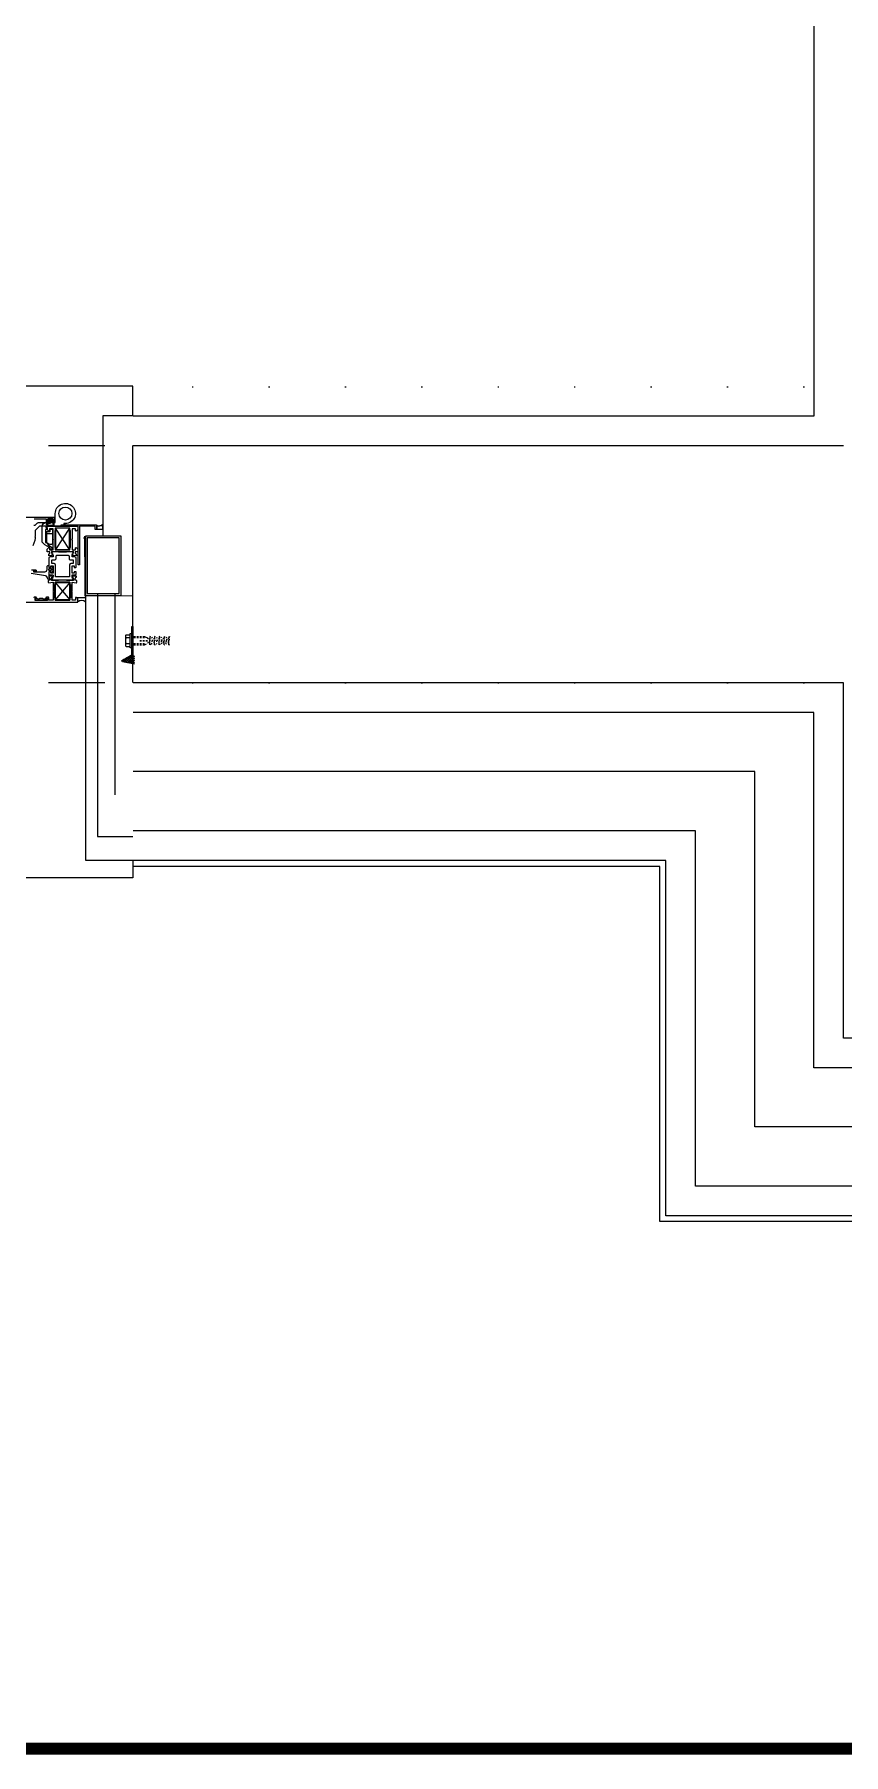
# Model space of a CAD drawing. Header units: inches. Extents: x 21 to 32698, y 13 to 3712.
# Drawn here: x 17273.4 to 17341.7, y 921.6 to 1066.8 of the extents above; entities that cross this region are included whole.
import ezdxf

# ---------------------------------------------------------------- set-up
doc = ezdxf.new("R2010")
doc.units = ezdxf.units.IN
doc.header["$MEASUREMENT"] = 0
doc.set_wipeout_variables(frame=1)
for name, pattern in [('ACAD_ISO03W100', [30, 12, -18]), ('DOT', [6.35, 0, -6.35]), ('HIDDEN', [9.525, 6.35, -3.175]), ('IMPORT-HIDDEN2', [47.625, 31.75, -15.875])]:
    doc.linetypes.add(name, pattern=pattern)
for name, color, linetype, lineweight in [('Z_MİM_-KM-BEAM-RAY', 8, 'DOT', 25), ('Z_MİM_-KM-GLAZ', 8, 'Continuous', 25), ('Z_MİM_-KM-GLAZ-CURT', 8, 'Continuous', 25), ('Z_MİM_-KM-IZO-THERMAL', 8, 'Continuous', 25), ('Z_MİM_-KM-IZO-THERMAL-ROCKWOOL', 8, 'BATTING', 25), ('Z_MİM_-KM-PAINT', 8, 'Continuous', 25), ('Z_MİM_-KM-RAY-1', 8, 'IMPORT-HIDDEN2', 25), ('Z_MİM_-KM-ROOF-RAY', 8, 'DOT', 25), ('Z_MİM_-KM-WALL', 8, 'Continuous', 25), ('Z_MİM_-KM-WALL-IZO-TERMAL', 8, 'Continuous', 25), ('Z_MİM_-KM-WALL-PLASTER', 8, 'Continuous', 25), ('Z_MİM_1', 8, 'Continuous', 25), ('Z_MİM_Aksesuar', 8, 'Continuous', 25), ('Z_MİM_aksesuar_k', 8, 'Continuous', 25), ('Z_MİM_AUDIT_D_040619093244-1', 8, 'Continuous', 25), ('Z_MİM_CELIK', 8, 'Continuous', 25), ('Z_MİM_fitiller_k', 8, 'Continuous', 25), ('Z_MİM_hatch_k', 8, 'Continuous', 25), ('Z_MİM_mennteşe_k', 8, 'Continuous', 25), ('Z_MİM_MYM_MEMBRAN_', 8, 'HIDDEN', 25), ('Z_MİM_PROFIL', 8, 'Continuous', 25), ('Z_MİM_yazı_numara_k', 8, 'Continuous', 25)]:
    doc.layers.add(name, color=color, linetype=linetype, lineweight=lineweight)
doc.layers.add('Z_MİM_-KM-WALL-TERMAL-PATTERN', color=8, linetype='BATTING', lineweight=25, plot=False)
doc.linetypes.add('BATTING', pattern='A,0.00254,-2.54,[134,ltypeshp.shx,S=2.54,R=0,X=-2.54,Y=0],-5.08,[134,ltypeshp.shx,S=2.54,R=180,X=2.54,Y=0],-2.54', length=10.16254)

# ---------------------------------------------------------------- blocks, each defined once
blk = doc.blocks.new('-KM_Kiriş İzi-2K')
at = {"layer": 'Z_MİM_-KM-BEAM-RAY'}
for p, q in [((1310, 55), (2010, 55)), ((1310, 30), (2010, 30))]:
    blk.add_line(p, q, dxfattribs=at)
blk = doc.blocks.new('*U276')
at = {"layer": 'Z_MİM_AUDIT_D_040619093244-1'}
for points in [[(110.83, -16.12), (110.98, -16.12)], [(110.83, -16.22), (110.98, -16.22)], [(110.83, -16.45), (110.98, -16.45)], [(110.83, -16.5), (110.98, -16.5)], [(110.83, -16.72), (110.98, -16.72)], [(110.83, -16.82), (110.98, -16.82)], [(110.98, -16.12), (111.16, -16.2)], [(110.98, -16.82), (111.16, -16.75)], [(111.08, -16.45), (111.23, -16.45)], [(111.08, -16.5), (111.23, -16.5)], [(111.28, -16.35), (111.23, -16.22)], [(111.28, -16.6), (111.23, -16.72)], [(111.51, -16.15), (111.43, -16.12), (111.43, -16.34), (111.36, -16.35)], [(111.51, -16.8), (111.43, -16.82), (111.43, -16.61), (111.36, -16.6)], [(111.37, -16.51), (111.47, -16.51)], [(111.39, -16.44), (111.49, -16.44)], [(111.42, -16.51), (111.44, -16.44)], [(111.57, -16.51), (111.67, -16.52)], [(111.58, -16.17), (111.63, -16.26)], [(111.58, -16.77), (111.63, -16.69)], [(111.59, -16.44), (111.7, -16.43)], [(111.62, -16.52), (111.65, -16.43)], [(111.91, -16.15), (111.83, -16.12), (111.83, -16.33), (111.75, -16.33)], [(111.83, -16.62), (111.75, -16.62)], [(111.77, -16.52), (111.86, -16.52)], [(111.8, -16.43), (111.9, -16.42)], [(111.82, -16.52), (111.85, -16.43)], [(111.83, -16.82), (111.83, -16.62)], [(111.83, -16.82), (111.91, -16.8)], [(111.96, -16.53), (112.06, -16.53)], [(111.98, -16.17), (112.03, -16.26)], [(111.98, -16.77), (112.03, -16.69)], [(112, -16.42), (112.1, -16.42)], [(112.01, -16.53), (112.05, -16.42)], [(112.31, -16.15), (112.23, -16.12), (112.23, -16.31), (112.15, -16.31)], [(112.31, -16.8), (112.23, -16.82), (112.23, -16.64), (112.15, -16.64)], [(112.16, -16.54), (112.26, -16.54)], [(112.2, -16.41), (112.3, -16.41)], [(112.21, -16.54), (112.25, -16.41)], [(112.36, -16.54), (112.46, -16.55)], [(112.43, -16.26), (112.38, -16.17)], [(112.43, -16.69), (112.38, -16.77)], [(112.4, -16.41), (112.51, -16.4)], [(112.41, -16.54), (112.46, -16.4)], [(112.63, -16.29), (112.54, -16.3)], [(112.63, -16.66), (112.54, -16.65)], [(112.56, -16.55), (112.66, -16.55)], [(112.61, -16.4), (112.71, -16.39)], [(112.61, -16.55), (112.66, -16.4)], [(112.63, -16.12), (112.71, -16.15)], [(112.63, -16.12), (112.63, -16.29)], [(112.63, -16.82), (112.63, -16.66)], [(112.63, -16.82), (112.71, -16.8)], [(112.75, -16.56), (112.85, -16.56)], [(112.78, -16.17), (112.83, -16.26)], [(112.78, -16.77), (112.83, -16.69)], [(112.8, -16.56), (112.86, -16.39)], [(112.81, -16.39), (112.91, -16.39)], [(113.03, -16.28), (112.94, -16.28)], [(113.03, -16.67), (112.94, -16.67)], [(112.95, -16.56), (113.05, -16.57)], [(113, -16.57), (113.06, -16.38)], [(113.01, -16.38), (113.11, -16.38)], [(113.03, -16.12), (113.03, -16.28)], [(113.03, -16.12), (113.11, -16.15)], [(113.03, -16.82), (113.03, -16.67)], [(113.03, -16.82), (113.11, -16.8)]]:
    blk.add_lwpolyline(points, dxfattribs=at)
blk.add_wipeout([(10, -36.5), (110, -36.5), (110, 5), (10, 5)])
at = {"layer": 'Z_MİM_Aksesuar'}
h = blk.add_hatch(dxfattribs=at)
h.set_pattern_fill('ANSI37', color=256, angle=360, style=0)
h.set_pattern_definition([(315, (-226.59067, -29.11996), (-0.088388348, -0.088388348), []), (225, (-226.59067, -29.11996), (-0.088388348, 0.088388348), [])])
h.paths.add_polyline_path([(109.13, -18.23), (110, -17.73), (110.15, -17.73), (110.15, -18.42)])
at = {"layer": 'Z_MİM_PROFIL'}
h = blk.add_hatch(dxfattribs=at)
h.set_pattern_fill('ANSI37', color=256, scale=0.2, angle=180, style=0)
h.set_pattern_definition([(135, (-2576.23092, -9711.436882), (0.01767766953, 0.01767766953), []), (45, (-2576.23092, -9711.436882), (0.01767766953, -0.01767766953), [])])
h.paths.add_polyline_path([(110, -17.73), (109.13, -18.23), (109.08, -18.14), (109.9, -17.67), (109.9, -15.28), (110, -15.28)])
at = {"layer": 'Z_MİM_yazı_numara_k'}
h = blk.add_hatch(dxfattribs=at)
h.set_pattern_fill('LINE', color=256, scale=0.0375, angle=225, style=0)
h.set_pattern_definition([(225, (27.228905, -3.975557), (0.00331456304, -0.00331456304), [])])
edge = h.paths.add_edge_path()
edge.add_arc((102.68, -12.97), 0.0271, 0, 360)
blk.add_lwpolyline([(106.95, -7.07), (107.46, -7.07), (107.46, -6.67, -0.291534), (106.95, -6.76, -0.291534)], format="xyb")
for points in [[(106.95, -6.76), (106.95, -7.07)], [(106.95, -7.07), (107.46, -7.07)], [(105.16, -12.82), (106, -12.82)]]:
    blk.add_lwpolyline(points)
for points in [[(103.19, -8.97, 0.414214), (103.15, -9.01), (103.15, -9.03, 0.131652), (103.15, -9.05), (103.21, -9.15), (103.24, -9.21, -0.131652), (103.26, -9.27), (103.26, -9.39, -0.414214), (103.24, -9.41), (103.01, -9.41, 0.414214), (102.91, -9.51), (102.91, -10.25, 0.236068), (102.93, -10.29), (103.05, -10.29, 0.414214), (103.07, -10.27), (103.07, -10.17), (103.26, -10.17), (103.26, -10.47), (103.26, -10.77), (103.07, -10.77), (103.07, -10.67, 0.414214), (103.05, -10.65), (102.93, -10.65, 0.414214), (102.91, -10.67), (102.91, -10.83, 0.414214), (103.01, -10.93), (103.24, -10.93, -0.414214), (103.26, -10.95), (103.26, -11.07, -0.131652), (103.24, -11.13), (103.21, -11.19), (103.15, -11.28, 0.131652), (103.15, -11.3), (103.15, -11.33, 0.414214), (103.19, -11.37), (103.73, -11.37), (103.76, -11.34), (104.36, -11.34), (104.39, -11.37), (104.93, -11.37, 0.414214), (104.97, -11.33), (104.97, -11.3, 0.131652), (104.96, -11.28), (104.91, -11.19), (104.87, -11.13, -0.131652), (104.86, -11.07), (104.86, -10.95, -0.414214), (104.88, -10.93), (105.11, -10.93, 0.414214), (105.21, -10.83), (105.21, -10.67, 0.414214), (105.19, -10.65), (105.07, -10.65, 0.414214), (105.05, -10.67), (105.05, -10.77), (104.86, -10.77), (104.86, -10.47), (104.86, -10.17), (105.05, -10.17), (105.05, -10.27, 0.414214), (105.07, -10.29), (105.19, -10.29, 0.236068), (105.21, -10.25), (105.21, -9.51, 0.414214), (105.11, -9.41), (104.88, -9.41, -0.414214), (104.86, -9.39), (104.86, -9.27, -0.131652), (104.87, -9.21), (104.91, -9.15), (104.96, -9.05, 0.131652), (104.97, -9.03), (104.97, -9.01, 0.414214), (104.93, -8.97), (104.39, -8.97), (104.36, -9), (103.76, -9), (103.73, -8.97)], [(103.41, -9.66, 0.414214), (103.51, -9.56), (103.51, -9.35, -0.414214), (103.61, -9.25), (104.51, -9.25, -0.414214), (104.61, -9.35), (104.61, -9.56, 0.414214), (104.71, -9.66), (104.94, -9.66, -0.414214), (104.96, -9.68), (104.96, -9.95, -0.414214), (104.94, -9.97), (104.76, -9.97, 0.414214), (104.66, -10.07), (104.66, -11.07, -0.414214), (104.64, -11.09), (103.48, -11.09, -0.414214), (103.46, -11.07), (103.46, -10.07, 0.414214), (103.36, -9.97), (103.18, -9.97, -0.414214), (103.16, -9.95), (103.16, -9.68, -0.414214), (103.18, -9.66)], [(105.35, -13.21, 0.198912), (105.36, -13.2), (105.36, -13.01, 0.342804), (105.21, -12.82), (106, -12.82), (106, -13.22, 0.384351)]]:
    blk.add_lwpolyline(points, format="xyb", close=True)
for points in [[(103.43, -12.85), (103.4, -12.85), (103.4, -11.73), (103.43, -11.73), (103.43, -11.53), (104.06, -11.53), (104.69, -11.53), (104.69, -11.73), (104.72, -11.73), (104.72, -12.85), (104.69, -12.85), (104.69, -13.05), (104.06, -13.05), (103.43, -13.05)], [(102.41, -13.02), (102.46, -13.06), (102.56, -13.06), (102.61, -13.02), (102.76, -13.02), (102.76, -12.92), (102.61, -12.92), (102.56, -12.96), (102.46, -12.96), (102.41, -12.92), (102.11, -12.92), (102.06, -12.96), (101.96, -12.96), (101.91, -12.92), (101.76, -12.92), (101.76, -13.02), (101.91, -13.02), (101.96, -13.06), (102.06, -13.06), (102.11, -13.02)]]:
    blk.add_lwpolyline(points, close=True)
for centre, start, end in [((107.13, -6.32), 248.1682, 313.639), ((105.67, -13.57), 46.361, 130.9162)]:
    blk.add_arc(centre, 0.482, start, end)
at = {"layer": 'Z_MİM_-KM-GLAZ-CURT'}
for points in [[(110, 2.5), (110, 5), (10, 5), (10, 2.5)], [(110, -35), (110, -36.5), (10, -36.5), (10, -35)]]:
    blk.add_lwpolyline(points, dxfattribs=at)
at = {"layer": 'Z_MİM_-KM-RAY-1', "ltscale": 0.15}
for points in [[(10, 0), (110, 0)], [(10, -20), (110, -20)]]:
    blk.add_lwpolyline(points, dxfattribs=at)
at = {"layer": 'Z_MİM_-KM-WALL'}
blk.add_lwpolyline([(110, -20), (110, 0)], dxfattribs=at)
at = {"layer": 'Z_MİM_-KM-WALL-IZO-TERMAL', "ltscale": 1.5}
blk.add_lwpolyline([(107, -12.5), (107, -33), (110, -33)], dxfattribs=at)
at = {"layer": 'Z_MİM_-KM-WALL-PLASTER', "ltscale": 1.5}
for points in [[(110, 2.5), (107.46, 2.5), (107.46, -7.65)], [(106, -12.5), (106, -35), (110, -35)]]:
    blk.add_lwpolyline(points, dxfattribs=at)
at = {"layer": 'Z_MİM_-KM-WALL-TERMAL-PATTERN', "ltscale": 0.13}
blk.add_line((108.5, -29.5), (108.5, -12.5), dxfattribs=at)
at = {"layer": 'Z_MİM_1'}
for p, q in [((105.35, -7.13), (105.38, -7.15)), ((105.95, -7.83), (105.82, -7.83))]:
    blk.add_line(p, q, dxfattribs=at)
at = {"layer": 'Z_MİM_Aksesuar'}
blk.add_line((109.13, -18.23), (110.15, -18.42), dxfattribs=at)
at = {"layer": 'Z_MİM_aksesuar_k'}
for p, q in [((104.66, -8.79), (103.46, -6.99)), ((104.66, -6.99), (103.46, -8.79)), ((103.45, -11.55), (104.67, -13.03)), ((104.67, -11.55), (103.45, -13.03)), ((104.67, -11.55), (103.45, -13.03)), ((103.45, -11.55), (104.67, -13.03))]:
    blk.add_line(p, q, dxfattribs=at)
for points in [[(104.66, -8.79), (104.66, -6.99), (103.46, -6.99), (103.46, -8.79)], [(104.67, -11.55), (103.45, -11.55), (103.45, -13.03), (104.67, -13.03)], [(103.45, -11.55), (104.67, -11.55), (104.67, -13.03), (103.45, -13.03)]]:
    blk.add_lwpolyline(points, close=True, dxfattribs=at)
at = {"layer": 'Z_MİM_AUDIT_D_040619093244-1'}
for p, q in [((109.42, -15.97), (109.77, -15.97)), ((109.37, -16.1), (109.37, -16.85)), ((109.42, -16.22), (109.77, -16.22)), ((109.42, -16.72), (109.77, -16.72)), ((109.42, -16.97), (109.77, -16.97))]:
    blk.add_line(p, q, dxfattribs=at)
blk.add_lwpolyline([(110, -17.73), (109.13, -18.23), (109.08, -18.14), (109.9, -17.67), (109.9, -15.28), (110, -15.28)], close=True, dxfattribs=at)
for points in [[(109.87, -17.07), (109.77, -17.07), (109.77, -15.87), (109.87, -15.87)], [(110.01, -16.12), (110.16, -16.12)], [(110.01, -16.22), (110.16, -16.22)], [(110.01, -16.72), (110.16, -16.72)], [(110.01, -16.82), (110.16, -16.82)], [(110.04, -16.12), (110.19, -16.12)], [(110.04, -16.22), (110.19, -16.22)], [(110.04, -16.72), (110.19, -16.72)], [(110.04, -16.82), (110.19, -16.82)], [(110.08, -16.12), (110.23, -16.12)], [(110.08, -16.22), (110.23, -16.22)], [(110.08, -16.72), (110.23, -16.72)], [(110.08, -16.82), (110.23, -16.82)], [(110.33, -16.12), (110.48, -16.12)], [(110.33, -16.22), (110.48, -16.22)], [(110.33, -16.72), (110.48, -16.72)], [(110.33, -16.82), (110.48, -16.82)], [(110.58, -16.12), (110.73, -16.12)], [(110.58, -16.22), (110.73, -16.22)], [(110.58, -16.45), (110.73, -16.45)], [(110.58, -16.5), (110.73, -16.5)], [(110.58, -16.72), (110.73, -16.72)], [(110.58, -16.82), (110.73, -16.82)]]:
    blk.add_lwpolyline(points, dxfattribs=at)
for centre, radius, start, end in [((109.55, -16.1), 0.181, 136.3972, 223.6028), ((110.02, -16.47), 0.65, 157.3801, 202.6199), ((109.55, -16.85), 0.181, 136.3972, 223.6028)]:
    blk.add_arc(centre, radius, start, end, dxfattribs=at)
at = {"layer": 'Z_MİM_CELIK', "linetype": 'Continuous'}
blk.add_lwpolyline([(109, -12.65), (109, -7.65), (106, -7.65), (106, -12.65), (109, -12.65)], dxfattribs=at)
blk.add_lwpolyline([(108.85, -12.5), (108.85, -7.8), (106.15, -7.8), (106.15, -12.5)], close=True, dxfattribs=at)
at = {"layer": 'Z_MİM_fitiller_k'}
for points in [[(103.15, -6.43), (103.15, -6.34), (103.19, -6.34, 0.715976), (103.21, -6.3), (103.09, -6.21, 0.165518), (103.08, -6.21), (102.98, -6.21, 0.165518), (102.97, -6.21), (102.85, -6.3, 0.715976), (102.86, -6.34), (102.9, -6.34), (102.9, -6.43, -0.414214), (102.88, -6.45), (102.7, -6.45, 0.414214), (102.68, -6.47, 0.414214), (102.73, -6.52), (102.9, -6.52, 0.196262), (102.93, -6.5, -1.871962), (102.94, -6.53, 0.148078), (102.91, -6.53, 0.000634), (102.91, -6.53), (102.71, -6.57, 0.594487), (102.68, -6.65), (102.76, -6.74), (102.96, -6.8), (103.25, -6.8), (103.34, -6.72, 0.218314), (103.35, -6.68), (103.35, -6.47, 0.414214), (103.33, -6.45), (103.17, -6.45, -0.414214)], [(102.75, -6.65), (102.8, -6.67), (102.97, -6.73), (103.2, -6.73, 0.177462), (103.24, -6.72), (103.25, -6.7, -0.175046), (103.28, -6.69, 0.629806), (103.3, -6.67, -0.000523), (103.3, -6.67, -0.175045), (103.28, -6.63), (103.28, -6.52), (103.1, -6.52, -0.196262), (103.07, -6.5, 0.664495), (103.03, -6.52), (103.03, -6.54, -0.360529), (102.99, -6.59), (102.79, -6.62, -0.267949), (102.78, -6.62, 1.211391)], [(103.06, -6.27, 0.292354), (103, -6.27), (102.97, -6.29, 0.255859), (102.96, -6.31), (102.96, -6.43, 0.414214), (102.98, -6.45), (103.07, -6.45, 0.414214), (103.09, -6.43), (103.09, -6.31, 0.255859), (103.08, -6.29)], [(103.14, -10.49), (103.14, -10.49, -0.414213), (103.07, -10.55), (102.96, -10.55, -0.414214), (102.9, -10.49), (102.9, -10.44, -0.414213), (102.96, -10.38), (103.07, -10.38, -0.414214), (103.14, -10.44)]]:
    blk.add_lwpolyline(points, format="xyb", close=True, dxfattribs=at)
for points in [[(101.61, -10.66), (102.56, -10.66, 0.414214), (102.76, -10.46), (102.76, -10.23, -0.414214), (102.86, -10.13), (102.89, -10.13, -0.414214), (102.91, -10.15), (102.91, -10.26, 0.414214), (102.93, -10.28), (103.09, -10.28), (103.09, -10.23, -0.612814), (103.12, -10.22), (103.2, -10.29, -0.219402), (103.24, -10.36), (103.24, -10.57, -0.219402), (103.2, -10.64), (103.12, -10.71, -0.612814), (103.09, -10.7), (103.09, -10.65), (102.93, -10.65, 0.414214), (102.91, -10.67), (102.91, -11.14, 0.175452), (102.93, -11.21), (102.97, -11.26, -0.175452), (102.98, -11.27), (102.98, -11.34, -0.414214), (102.96, -11.36), (102.94, -11.36, -0.293333), (102.85, -11.31), (102.76, -11.11, 0.252372), (102.61, -10.99), (101.41, -10.81, -0.938467)], [(101.43, -10.5), (101.78, -10.5, -1), (101.78, -10.62), (101.59, -10.64)]]:
    blk.add_lwpolyline(points, format="xyb", dxfattribs=at)
at = {"layer": 'Z_MİM_hatch_k'}
blk.add_lwpolyline([(98.43, -6.05), (103.34, -6.05, -0.414214), (103.36, -6.07), (103.36, -6.45), (103.22, -6.45, -0.312902), (103.17, -6.41), (103.16, -6.37, -0.523343), (103.18, -6.35), (103.24, -6.35, 0.414214), (103.26, -6.33), (103.26, -6.24, 0.414214), (103.21, -6.19), (102.85, -6.19, 0.414214), (102.8, -6.24), (102.8, -6.33, 0.414214), (102.82, -6.35), (102.88, -6.35, -0.523343), (102.9, -6.37), (102.88, -6.41, -0.312902), (102.83, -6.45), (102.7, -6.45), (102.7, -6.23, 0.414214), (102.68, -6.21), (101.66, -6.21, 0.200592)], format="xyb", dxfattribs=at)
at = {"layer": 'Z_MİM_mennteşe_k'}
blk.add_line((102.7, -7.43), (103.23, -7.43), dxfattribs=at)
blk.add_lwpolyline([(101.63, -6.71), (101.75, -6.71, 0.198912), (101.79, -6.7), (101.94, -6.54, -0.198912), (102.02, -6.51), (103.4, -6.51, 0.414214), (103.45, -6.46), (103.45, -5.74, -2.414214), (104.3, -6.59), (104.17, -6.59), (104.17, -6.7, -0.414214), (104.07, -6.8), (102.15, -6.8, 0.198912), (102.08, -6.83), (101.77, -7.15, 0.198912), (101.74, -7.22), (101.74, -7.69), (101.71, -7.72), (101.74, -7.75), (101.74, -7.91, -0.087198), (101.72, -8.01), (101.56, -8.46, -0.339454)], format="xyb", dxfattribs=at)
for points in [[(104.17, -6.59), (104.3, -6.59), (104.17, -6.59), (104.17, -6.71, -0.414214), (104.07, -6.81), (102.69, -6.81, 0.414214), (102.66, -6.84), (102.66, -6.91, 0.414214), (102.69, -6.94), (102.76, -6.94), (102.76, -7.1), (102.62, -7.1), (102.62, -8.2), (102.69, -8.2, -0.155219), (102.74, -8.22), (102.79, -8.26, -0.243349), (102.83, -8.32), (102.83, -8.35, 0.24262), (102.85, -8.39), (103.21, -8.65, -0.212984), (103.23, -8.68), (103.23, -8.68, -0.414214), (103.15, -8.76), (103, -8.76), (103, -8.66, 0.26051), (102.97, -8.62), (102.58, -8.37), (102.34, -8.17), (102.34, -6.81, -0.414214), (102.64, -6.51), (103.4, -6.51, 0.414214), (103.45, -6.46), (103.45, -5.74, -2.414214), (104.3, -6.59)], [(103.23, -7.14, 0.414214), (103.18, -7.09), (103.05, -7.09, 0.414214), (103, -7.14), (103, -7.28), (102.7, -7.28), (102.7, -8.11, 0.233693), (102.74, -8.18), (102.89, -8.3, 0.164588), (103.01, -8.34), (103.12, -8.34, 0.414214), (103.23, -8.23)]]:
    blk.add_lwpolyline(points, format="xyb", close=True, dxfattribs=at)
blk.add_circle((104.3, -5.74), 0.55, dxfattribs=at)
blk.add_circle((104.3, -5.74), 0.55, dxfattribs=at)
blk.add_circle((104.3, -5.74), 0.55, dxfattribs=at)
at = {"layer": 'Z_MİM_MYM_MEMBRAN_', "ltscale": 20, "const_width": 0.08}
blk.add_lwpolyline([(105.92, -7.65), (105.94, -12.7), (105.94, -12.7), (110, -12.7), (110, -20), (110, -20)], dxfattribs=at)
at = {"layer": 'Z_MİM_PROFIL'}
blk.add_lwpolyline([(105.36, -7.02, -0.381966), (105.18, -7.22, -0.447214), (105.16, -7.2), (105.16, -7.02), (104.86, -7.02), (104.86, -7.89), (104.83, -7.92), (104.86, -7.95), (104.86, -8.82), (105.16, -8.82), (105.16, -8.64, -0.447214), (105.18, -8.62, -0.381966), (105.36, -8.81), (105.36, -8.97), (105.13, -8.97), (105.13, -9.1), (105.22, -9.21, -0.175452), (105.23, -9.23), (105.23, -9.29, -0.440011), (105.2, -9.32), (104.95, -9.29, -0.176327), (104.94, -9.29), (104.9, -9.25, -0.573146), (104.91, -9.22), (104.94, -9.21), (105, -9), (105, -8.98, 0.843039), (104.94, -8.97), (104.06, -8.97), (103.18, -8.97, 0.843039), (103.12, -8.98), (103.12, -9), (103.17, -9.21), (103.2, -9.22, -0.573146), (103.21, -9.25), (103.17, -9.29, -0.176327), (103.16, -9.29), (102.92, -9.32, -0.440011), (102.89, -9.29), (102.89, -9.23, -0.175452), (102.89, -9.21), (102.99, -9.1), (102.99, -8.97), (102.76, -8.97), (102.76, -8.81, -0.381966), (102.94, -8.62, -0.447214), (102.96, -8.64), (102.96, -8.82), (103.26, -8.82), (103.26, -7.95), (103.29, -7.92), (103.26, -7.89), (103.26, -7.02), (102.96, -7.02), (102.96, -7.2, -0.447214), (102.94, -7.22, -0.381966), (102.76, -7.02), (102.76, -6.84, -0.414214), (102.78, -6.82), (104.06, -6.82), (105.34, -6.82, -0.414214), (105.36, -6.84)], format="xyb", close=True, dxfattribs=at)
for points in [[(104.69, -8.61), (104.72, -8.61), (104.72, -7.17), (104.69, -7.17), (104.69, -6.97), (104.06, -6.97), (103.43, -6.97), (103.43, -7.17), (103.4, -7.17), (103.4, -8.61), (103.43, -8.61), (103.43, -8.81), (104.06, -8.81), (104.69, -8.81)], [(103.94, -6.82), (103.94, -6.7), (106.94, -6.7), (106.94, -7.1), (106.82, -7.1), (106.82, -6.82), (105.5, -6.82), (105.5, -10.08), (105.38, -10.08), (105.38, -6.82)], [(104.69, -11.53), (104.06, -11.53), (103.43, -11.53), (103.43, -11.73), (103.4, -11.73), (103.4, -12.85), (103.43, -12.85), (103.43, -13.05), (104.06, -13.05), (104.69, -13.05), (104.69, -12.85), (104.72, -12.85), (104.72, -11.73), (104.69, -11.73)], [(103.43, -11.53), (104.06, -11.53), (104.69, -11.53), (104.69, -11.73), (104.72, -11.73), (104.72, -12.85), (104.69, -12.85), (104.69, -13.05), (104.06, -13.05), (103.43, -13.05), (103.43, -12.85), (103.4, -12.85), (103.4, -11.73), (103.43, -11.73)]]:
    blk.add_lwpolyline(points, close=True, dxfattribs=at)
blk.add_lwpolyline([(100.58, -13.22), (105.34, -13.22, 0.414214), (105.36, -13.2), (105.36, -13.01, 0.381966), (105.18, -12.82, 0.447214), (105.16, -12.84), (105.16, -13.05), (104.86, -13.05), (104.86, -12.32), (104.83, -12.29), (104.86, -12.26), (104.86, -11.55, -0.461006), (104.88, -11.53), (105.21, -11.58, 0.461006), (105.26, -11.54), (105.26, -11.42, 0.368919), (105.22, -11.38), (105.13, -11.37), (105.13, -11.24), (105.22, -11.12, 0.175452), (105.23, -11.1), (105.23, -11.05, 0.440011), (105.2, -11.02), (104.95, -11.04, 0.176327), (104.94, -11.04), (104.9, -11.08, 0.573146), (104.91, -11.11), (104.94, -11.12), (105, -11.34), (105, -11.36, -0.843039), (104.94, -11.37), (104.06, -11.37), (103.18, -11.37, -0.843039), (103.12, -11.36), (103.12, -11.34), (103.17, -11.12), (103.2, -11.11, 0.573146), (103.21, -11.08), (103.17, -11.04, 0.176327), (103.16, -11.04), (102.92, -11.02, 0.440011), (102.89, -11.05), (102.89, -11.1, 0.175452), (102.89, -11.12), (102.99, -11.24), (102.99, -11.37), (102.89, -11.38, 0.368919), (102.86, -11.42), (102.86, -11.54, 0.461006), (102.9, -11.58), (103.23, -11.53, -0.461006), (103.26, -11.55), (103.26, -12.26), (103.29, -12.29), (103.26, -12.32), (103.26, -13.05), (102.9, -13.05), (102.9, -12.86, 0.414214), (102.84, -12.8), (102.72, -12.8, 0.414214), (102.66, -12.86), (102.66, -12.9), (102.78, -12.9), (102.78, -13.07), (101.74, -13.07), (101.74, -12.9), (101.86, -12.9), (101.86, -12.86, 0.414214), (101.8, -12.8), (101.7, -12.8, 0.414214), (101.64, -12.86)], format="xyb", dxfattribs=at)
at = {"layer": 'Z_MİM_yazı_numara_k'}
blk.add_circle((102.68, -12.97), 0.0271, dxfattribs=at)

msp = doc.modelspace()

# ---------------------------------------------------------------- linework, layer by layer
at = {"layer": 'Z_MİM_-KM-IZO-THERMAL'}
msp.add_lwpolyline([(18844.21, 969.58), (17329.21, 969.58), (17329.21, 999.58), (16654.21, 999.58), (16654.21, 969.58), (15319.21, 969.58), (15319.21, 1624.58), (15029.21, 1624.58), (15029.21, 2594.58), (18844.21, 2594.58)], close=True, dxfattribs=at)
at = {"layer": 'Z_MİM_-KM-IZO-THERMAL-ROCKWOOL', "ltscale": 0.45}
msp.add_lwpolyline([(18839.21, 974.58), (17334.21, 974.58), (17334.21, 1004.58), (16649.21, 1004.58), (16649.21, 974.58), (15324.21, 974.58), (15324.21, 1629.58), (15034.21, 1629.58), (15034.21, 2589.58), (18839.21, 2589.58)], close=True, dxfattribs=at)
at = {"layer": 'Z_MİM_-KM-PAINT'}
msp.add_lwpolyline([(18847.21, 966.58), (17326.21, 966.58), (17326.21, 996.58), (16657.21, 996.58), (16657.21, 966.58), (15316.21, 966.58), (15316.21, 1621.58), (15026.21, 1621.58), (15026.21, 2597.58), (18847.21, 2597.58)], close=True, dxfattribs=at)
at = {"layer": 'Z_MİM_-KM-ROOF-RAY', "linetype": 'ACAD_ISO03W100', "const_width": 1}
msp.add_lwpolyline([(18891.71, 922.08), (15271.71, 922.08), (15271.71, 1577.08), (14981.71, 1577.08), (14981.71, 2642.08), (18891.71, 2642.08)], close=True, dxfattribs=at)
at = {"layer": 'Z_MİM_-KM-WALL'}
msp.add_line((17341.71, 1032.08), (16641.71, 1032.08), dxfattribs=at)
msp.add_lwpolyline([(18831.71, 982.08), (17341.71, 982.08), (17341.71, 1012.08), (16641.71, 1012.08), (16641.71, 982.08), (15331.71, 982.08), (15331.71, 1637.08), (15041.71, 1637.08), (15041.71, 2582.08), (18831.71, 2582.08)], close=True, dxfattribs=at)
at = {"layer": 'Z_MİM_-KM-WALL-PLASTER'}
for points in [[(18846.71, 967.08), (17326.71, 967.08), (17326.71, 997.08), (16656.71, 997.08), (16656.71, 967.08), (15316.71, 967.08), (15316.71, 1622.08), (15026.71, 1622.08), (15026.71, 2597.08), (18846.71, 2597.08)], [(18834.21, 979.58), (17339.21, 979.58), (17339.21, 1009.58), (16644.21, 1009.58), (16644.21, 979.58), (15329.21, 979.58), (15329.21, 1634.58), (15039.21, 1634.58), (15039.21, 2584.58), (18834.21, 2584.58)], [(17339.21, 1644.58), (17339.21, 1034.58), (16644.21, 1034.58), (16644.21, 1644.58)]]:
    msp.add_lwpolyline(points, close=True, dxfattribs=at)

# ---------------------------------------------------------------- block references
at = {"layer": 'Z_MİM_-KM-BEAM-RAY'}
msp.add_blockref('-KM_Kiriş İzi-2K', (15331.71, 982.08), dxfattribs=at)

# ---------------------------------------------------------------- next in the draw order: block references
at = {"layer": 'Z_MİM_-KM-GLAZ', "ltscale": 1.5}
msp.add_blockref('*U276', (17171.71, 1032.11), dxfattribs=at)

doc.saveas('drawing.dxf')
